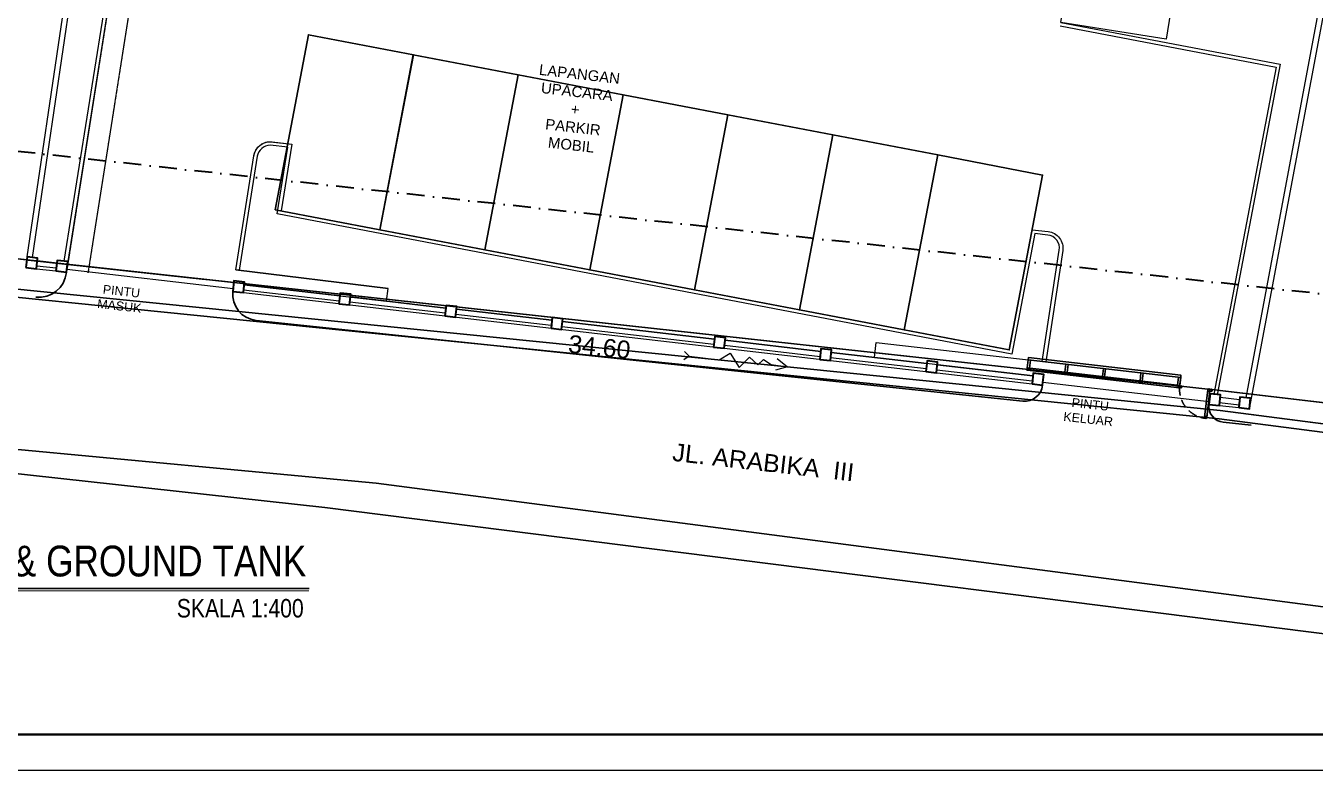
# Model space of a CAD drawing. Header units: millimetres. Extents: x -1055 to 15745, y -101 to 11046.
# Drawn here: x 4664 to 11909, y 46 to 4225 of the extents above; entities that cross this region are included whole.
import ezdxf
from ezdxf.enums import TextEntityAlignment as Align

# ---------------------------------------------------------------- set-up
doc = ezdxf.new("R2010")
doc.units = ezdxf.units.MM
for name, pattern in [('DASHDOT', [1, 0.5, -0.25, 0, -0.25]), ('DASHED2', [0.375, 0.25, -0.125]), ('HIDDEN', [0.375, 0.25, -0.125])]:
    doc.linetypes.add(name, pattern=pattern)
for name, color, linetype, lineweight in [('ars', 11, 'Continuous', 5), ('GRS KOP', 1, 'Continuous', 35), ('GSB', 5, 'DASHDOT', 30), ('KOLOM', 1, 'Continuous', 30), ('kop', 7, 'Continuous', 20), ('lan', 7, 'Continuous', 15), ('line', 11, 'Continuous', 5), ('not', 7, 'Continuous', 20), ('PAGAR', 4, 'Continuous', 15), ('u', 6, 'Continuous', 20)]:
    doc.layers.add(name, color=color, linetype=linetype, lineweight=lineweight)
for name, color, linetype in [('batas jalan', 3, 'Continuous'), ('BESI', 10, 'Continuous'), ('D1', 1, 'Continuous'), ('REN.JALAN', 6, 'Continuous')]:
    doc.layers.add(name, color=color, linetype=linetype)
doc.styles.add('BARU', font='complex.shx')
doc.styles.add('NOT', font='ARIALN.TTF')
doc.styles.get("Standard").update_dxf_attribs({"font": 'arial.ttf'})

# ---------------------------------------------------------------- blocks, each defined once
blk = doc.blocks.new('PINTU GERBANG2')
for points in [[(-0.011, 5.135), (-0.008, 5.135), (-0.008, 0.822), (-0.011, 0.822)], [(0.055, 5.135), (-0.008, 5.135), (-0.008, 0.822), (0.055, 0.822)], [(0.286, 5.135), (0.055, 5.135), (0.055, 5.072), (0.286, 5.072)], [(0.286, 5.135), (0.349, 5.135), (0.349, 0.822), (0.286, 0.822)], [(0.286, 4.072), (0.055, 4.072), (0.055, 4.01), (0.286, 4.01)], [(0.286, 3.01), (0.055, 3.01), (0.055, 2.947), (0.286, 2.947)], [(0.286, 1.947), (0.055, 1.947), (0.055, 1.885), (0.286, 1.885)], [(0.286, 0.885), (0.055, 0.885), (0.055, 0.822), (0.286, 0.822)]]:
    blk.add_lwpolyline(points, close=True)
for points in [[(0.024, 0.822), (0.298, 0.822)], [(-0.749, 0.028), (0.025, 0.028)], [(0.025, -0.034), (-0.749, -0.034)]]:
    blk.add_lwpolyline(points)
for centre in [(0.024, 5.104), (0.024, 4.041), (0.024, 2.979), (0.024, 1.916), (0.024, 0.854), (0.024, 0.791), (-0.744, -0.003), (0.025, -0.003), (0.025, -0.065)]:
    blk.add_circle(centre, 0.0313)
at = {"linetype": 'DASHED2'}
blk.add_arc((0.051, -0.003), 0.826, 91.7603, 180, dxfattribs=at)
blk = doc.blocks.new('kop')
at = {"layer": 'GRS KOP'}
blk.add_lwpolyline([(1, 54), (83, 54), (83, 1), (1, 1)], close=True, dxfattribs=at)
at = {"layer": 'kop', "color": 7}
blk.add_line((0, 0), (84, 0), dxfattribs=at)
at = {"layer": 'kop', "style": 'BARU', "flags": 4}
for p, height in [((73.8, 5.4), 0.35), ((80.303, 5.382), 0.25), ((73.8, 4.9), 0.35), ((80.303, 4.882), 0.25), ((73.8, 4.4), 0.35), ((80.303, 4.382), 0.25)]:
    blk.add_attdef('-', p, '', height=height, dxfattribs=at)
at = {"layer": 'kop', "flags": 4}
for tag, p in [('AR-00', (78.057, 2.648)), ('00', (81.238, 2.647))]:
    blk.add_attdef(tag, text='', height=0.35, dxfattribs=at).set_placement(p, align=Align.MIDDLE)

msp = doc.modelspace()

# ---------------------------------------------------------------- linework, layer by layer
for points in [[(6064.5, 3192), (6653.9, 3079.5), (6841.4, 4061.8), (6252, 4174.3)], [(6653.5, 3079.6), (7242.9, 2967.1), (7430.3, 3949.4), (6841, 4061.9)], [(7242.9, 2967.1), (7832.3, 2854.6), (8019.7, 3836.9), (7430.3, 3949.4)], [(7832.3, 2854.6), (8421.6, 2742.2), (8609.1, 3724.4), (8019.7, 3836.9)], [(8421.2, 2742.2), (9010.6, 2629.8), (9198.1, 3612), (8608.7, 3724.5)], [(9010.6, 2629.8), (9600, 2517.3), (9787.4, 3499.6), (9198.1, 3612)], [(9600, 2517.3), (10189.3, 2404.8), (10376.8, 3387.1), (9787.4, 3499.6)]]:
    msp.add_lwpolyline(points, close=True)
at = {"layer": 'ars'}
msp.add_lwpolyline([(4677.9, 2909.8), (5671.9, 2801.2)], dxfattribs=at)
msp.add_lwpolyline([(4677.9, 2909.8), (5671.9, 2801.2)], dxfattribs=at)
at = {"layer": 'batas jalan'}
for p, q in [((11357.8, 2179.8), (4478.8, 2931.6)), ((11357.8, 2179.8), (4478.8, 2931.6)), ((4892.8, 2839.9), (4893, 2841.5)), ((5958.4, 2571), (10265.8, 2117.5)), ((5958.4, 2571), (10265.8, 2117.5)), ((13545.2, 1922), (11357.8, 2179.8)), ((11392.3, 1998.9), (11549.4, 1982.4))]:
    msp.add_line(p, q, dxfattribs=at)
for points in [[(13540.4, 7535.9), (1878.1, 9390.6), (1608.1, 9230.7), (565, 3174.2), (714.1, 3053.7), (3069.4, 2856.2), (11369.6, 2018.4), (13540.4, 1738.1)], [(13533.2, 7490.4), (1887.3, 9342.5), (1649.9, 9201.9), (615, 3193.1), (732.1, 3098.5), (3073.6, 2902.1), (11374.9, 2064.3), (13546.3, 1783.8)], [(1243.6, 3055.6), (3074.2, 2902.1), (11374.5, 2064.3), (13545.2, 1784)], [(1243.6, 3055.6), (3074.2, 2902.1), (11374.5, 2064.3), (13545.2, 1784)], [(-854.8, 2466.5), (174.4, 2264.2), (6632.9, 1657.7), (13545.2, 754.7)], [(6344.2, 1520.6), (4348.4, 1738.7)], [(6344.2, 1520.6), (13545.2, 611.9)]]:
    msp.add_lwpolyline(points, dxfattribs=at)
for centre, radius, start, end in [((4736.4, 2858), 157.5, 263.99024, 353.40636), ((5973.8, 2718.1), 147.9, 173.99027, 263.99024), ((10276.4, 2218.2), 101.2, 263.99024, 353.40636), ((10276.4, 2218.2), 101.2, 263.99024, 353.40636), ((11401.9, 2090), 91.6, 173.99027, 263.99024)]:
    msp.add_arc(centre, radius, start, end, dxfattribs=at)
at = {"layer": 'D1', "linetype": 'ByBlock'}
msp.add_line((1517.7, 1065.3), (6255.4, 1065.3), dxfattribs=at)
at = {"layer": 'D1', "linetype": 'ByBlock', "const_width": 5.76}
msp.add_lwpolyline([(1788.5, 1052.7), (6255.4, 1052.7)], dxfattribs=at)
at = {"layer": 'GSB', "ltscale": 200}
msp.add_line((12275, 2683.2), (3274.5, 3666.7), dxfattribs=at)
at = {"layer": 'KOLOM'}
for points in [[(4664.1, 2867.4), (4723.7, 2860.5), (4730.6, 2920.1), (4670.9, 2927)], [(4833.4, 2848.4), (4893, 2841.5), (4899.9, 2901.1), (4840.3, 2908)], [(5826.8, 2733.5), (5886.4, 2726.6), (5893.3, 2786.3), (5833.7, 2793.1)], [(6422.8, 2664.6), (6482.4, 2657.8), (6489.3, 2717.4), (6429.7, 2724.2)], [(6422.8, 2664.6), (6482.4, 2657.8), (6489.3, 2717.4), (6429.7, 2724.2)], [(7018.8, 2595.7), (7078.4, 2588.9), (7085.3, 2648.5), (7025.7, 2655.3)], [(7018.8, 2595.7), (7078.4, 2588.9), (7085.3, 2648.5), (7025.7, 2655.3)], [(7614.9, 2526.8), (7674.5, 2520), (7681.3, 2579.6), (7621.7, 2586.5)], [(7614.9, 2526.8), (7674.5, 2520), (7681.3, 2579.6), (7621.7, 2586.5)], [(8528.8, 2421.2), (8588.4, 2414.3), (8595.3, 2473.9), (8535.7, 2480.8)], [(8528.8, 2421.2), (8588.4, 2414.3), (8595.3, 2473.9), (8535.7, 2480.8)], [(9124.8, 2352.3), (9184.4, 2345.4), (9191.3, 2405), (9131.7, 2411.9)], [(9124.8, 2352.3), (9184.4, 2345.4), (9191.3, 2405), (9131.7, 2411.9)], [(9720.8, 2283.4), (9780.4, 2276.5), (9787.3, 2336.1), (9727.7, 2343)], [(9720.8, 2283.4), (9780.4, 2276.5), (9787.3, 2336.1), (9727.7, 2343)], [(10317.4, 2214.5), (10377, 2207.6), (10383.9, 2267.2), (10324.3, 2274.1)], [(10317.4, 2214.5), (10377, 2207.6), (10383.9, 2267.2), (10324.3, 2274.1)], [(11310.8, 2099.6), (11370.4, 2092.7), (11377.3, 2152.3), (11317.7, 2159.2)], [(11478.9, 2081.2), (11538.5, 2074.3), (11545.4, 2133.9), (11485.8, 2140.8)]]:
    msp.add_lwpolyline(points, close=True, dxfattribs=at)
at = {"layer": 'kop', "color": 7}
msp.add_line((-1054.8, 45.7), (15745.2, 45.7), dxfattribs=at)
at = {"layer": 'lan', "linetype": 'HIDDEN', "ltscale": 2}
for p, q in [((5241.7, 5058.8), (4894.7, 2856.4)), ((5360.2, 5040.1), (5013.2, 2837.7))]:
    msp.add_line(p, q, dxfattribs=at)
at = {"layer": 'lan'}
for p, q in [((4723.7, 2860.5), (4833.4, 2848.4)), ((5886.4, 2726.6), (10317.4, 2214.5)), ((5886.4, 2726.6), (10317.4, 2214.5)), ((10376.9, 2206.5), (10377, 2207.6)), ((10376.9, 2206.5), (10377, 2207.6)), ((11370.4, 2092.7), (11478.9, 2081.2))]:
    msp.add_line(p, q, dxfattribs=at)
msp.add_lwpolyline([(10535.1, 4594.1), (11127.9, 4501), (11071.9, 4149.6), (10479.3, 4244)], close=True, dxfattribs=at)
at = {"layer": 'line'}
for p, q in [((8365.2, 2395.9), (8391.1, 2370.4)), ((8365.2, 2395.9), (8391.1, 2370.4)), ((8391.1, 2370.4), (8361.4, 2350.4)), ((8391.1, 2370.4), (8361.4, 2350.4)), ((8391.1, 2370.4), (8560.2, 2349.8)), ((8391.1, 2370.4), (8560.2, 2349.8)), ((8560.2, 2349.8), (8622.1, 2386.1)), ((8560.2, 2349.8), (8622.1, 2386.1)), ((8622.1, 2386.1), (8673, 2305.7)), ((8622.1, 2386.1), (8673, 2305.7)), ((8673, 2305.7), (8730.5, 2363.6)), ((8673, 2305.7), (8730.5, 2363.6)), ((8730.5, 2363.6), (8776.6, 2321.7)), ((8730.5, 2363.6), (8776.6, 2321.7)), ((8776.6, 2321.7), (8809.5, 2351.9)), ((8776.6, 2321.7), (8809.5, 2351.9)), ((8776.6, 2321.7), (8809.5, 2351.9)), ((8776.6, 2321.7), (8809.5, 2351.9)), ((8809.5, 2351.9), (8851.8, 2323.9)), ((8809.5, 2351.9), (8851.8, 2323.9)), ((8809.5, 2351.9), (8851.8, 2323.9)), ((8809.5, 2351.9), (8851.8, 2323.9)), ((8851.8, 2323.9), (8943.5, 2309.4)), ((8851.8, 2323.9), (8943.5, 2309.4)), ((8851.8, 2323.9), (8943.5, 2309.4)), ((8851.8, 2323.9), (8943.5, 2309.4)), ((8884.7, 2356.9), (8943.5, 2309.4)), ((8884.7, 2356.9), (8943.5, 2309.4)), ((8884.7, 2356.9), (8943.5, 2309.4)), ((8884.7, 2356.9), (8943.5, 2309.4)), ((8943.5, 2309.4), (8877.1, 2291.6)), ((8943.5, 2309.4), (8877.1, 2291.6)), ((8943.5, 2309.4), (8877.1, 2291.6)), ((8943.5, 2309.4), (8877.1, 2291.6))]:
    msp.add_line(p, q, dxfattribs=at)
at = {"layer": 'PAGAR'}
for p, q in [((5512.4, 8637.7), (4670, 2927.1)), ((5542.1, 8633), (4699.8, 2923.6)), ((11519.8, 2136.8), (12532.9, 7520.9)), ((11538.5, 2074.3), (12562.4, 7515.4)), ((4838.5, 2893.1), (4728.9, 2905.7)), ((4835.1, 2863.3), (4725.4, 2875.6)), ((5828.5, 2748.4), (4894.7, 2856.4)), ((6428, 2709.3), (5891.5, 2771.3)), ((6428, 2709.3), (5891.5, 2771.3)), ((6424.5, 2679.5), (5888.1, 2741.5)), ((6424.5, 2679.5), (5888.1, 2741.5)), ((7024, 2640.4), (6487.6, 2702.5)), ((7024, 2640.4), (6487.6, 2702.5)), ((7020.5, 2610.6), (6484.1, 2672.7)), ((7020.5, 2610.6), (6484.1, 2672.7)), ((7620, 2571.6), (7083.6, 2633.6)), ((7620, 2571.6), (7083.6, 2633.6)), ((7616.6, 2541.7), (7080.2, 2603.8)), ((7616.6, 2541.7), (7080.2, 2603.8)), ((8533.9, 2465.9), (7679.6, 2564.7)), ((8533.9, 2465.9), (7679.6, 2564.7)), ((8530.5, 2436.1), (7676.2, 2534.9)), ((8530.5, 2436.1), (7676.2, 2534.9)), ((9126.5, 2367.2), (8590.1, 2429.2)), ((9126.5, 2367.2), (8590.1, 2429.2)), ((9130, 2397), (8593.5, 2459)), ((9130, 2397), (8593.5, 2459)), ((9722.6, 2298.3), (9186.1, 2360.3)), ((9722.6, 2298.3), (9186.1, 2360.3)), ((9726, 2328.1), (9189.6, 2390.1)), ((9726, 2328.1), (9189.6, 2390.1)), ((10322.6, 2259.2), (9785.6, 2321.2)), ((10322.6, 2259.2), (9785.6, 2321.2)), ((10319.1, 2229.4), (9782.2, 2291.4)), ((10319.1, 2229.4), (9782.2, 2291.4)), ((11312, 2114.6), (10378.7, 2222.5)), ((11480.6, 2095.1), (11371.6, 2107.7)), ((11484, 2124.9), (11375, 2137.5))]:
    msp.add_line(p, q, dxfattribs=at)
for points in [[(5241.7, 5058.7), (4899.9, 2901.1), (4880, 2903.4), (5223.9, 5061.4), (5241.7, 5058.7)], [(10475.7, 4224.7), (11689.6, 3993.1), (11339.2, 2156.7)], [(10479.3, 4244), (11712.5, 4008.6), (11358.4, 2153.1)]]:
    msp.add_lwpolyline(points, dxfattribs=at)
msp.add_lwpolyline([(5843.6, 2855.4), (5945.5, 3495.2, -0.368653), (6038.2, 3574.2), (6158.5, 3560.9), (6098.7, 3185.5), (10189.3, 2404.8), (10318.2, 3080.1), (10407.9, 3069.7, -0.424868), (10489.9, 2962.4), (10394.6, 2337.4)], format="xyb", dxfattribs=at)
at = {"layer": 'REN.JALAN'}
msp.add_lwpolyline([(12410.5, 2055.8), (11357.8, 2179.8), (4478.8, 2931.6)], dxfattribs=at)
at = {"layer": 'u'}
for points in [[(5843.6, 2855.4), (5945.5, 3495.2, -0.401693), (6048.9, 3573.6), (6158.5, 3560.9), (6098.7, 3185.5), (10189.3, 2404.8), (10318.2, 3080.1), (10407.9, 3069.7, -0.424868), (10489.9, 2962.4), (10394.6, 2337.4)], [(10375.1, 2339.6), (10470.6, 2965.3, 0.424868), (10405.7, 3050.3), (10334, 3058.6), (10204.9, 2381.9), (6076.4, 3169.8), (6136, 3543.7), (6037.1, 3554.6, 0.364776), (5964.8, 3492.1), (5863, 2853)]]:
    msp.add_lwpolyline(points, format="xyb", dxfattribs=at)
for points in [[(5833.7, 2793.1), (5893.3, 2786.3), (5891.5, 2771.3), (6691.4, 2678.9), (6699.5, 2749.3), (5843.6, 2855.4)], [(5843.6, 2855.4), (6699.5, 2749.3)], [(10383.9, 2267.2), (10383.9, 2267.2), (10324.3, 2274.1), (10322.6, 2259.2), (9785.6, 2321.2), (9787.3, 2336.1), (9727.7, 2343), (9726, 2328.1), (9189.6, 2390.1), (9191.3, 2405), (9131.7, 2411.9), (9130, 2397), (8593.5, 2459), (8595.3, 2473.9), (8535.7, 2480.8), (8533.9, 2465.9), (7679.6, 2564.7), (7681.3, 2579.6), (7621.7, 2586.5), (7620, 2571.6), (7083.6, 2633.6), (7085.3, 2648.5), (7025.7, 2655.3), (7024, 2640.4), (6487.6, 2702.5), (6489.3, 2717.4), (6429.7, 2724.2), (6428, 2709.3), (5891.5, 2771.3), (5893.2, 2786.3), (5833.7, 2793.1)], [(5853.1, 2790.9), (5853.1, 2790.9), (5893.2, 2786.3), (5891.5, 2771.3), (6428, 2709.3), (6429.7, 2724.2), (6489.3, 2717.4), (6487.6, 2702.5), (7024, 2640.4), (7025.7, 2655.3), (7085.3, 2648.5), (7083.6, 2633.6), (7620, 2571.6), (7621.7, 2586.5), (7681.3, 2579.6), (7679.6, 2564.7), (8533.9, 2465.9), (8535.7, 2480.8), (8595.3, 2473.9), (8593.5, 2459), (9130, 2397), (9131.7, 2411.9), (9191.3, 2405), (9189.6, 2390.1), (9726, 2328.1), (9727.7, 2343), (9787.3, 2336.1), (9785.6, 2321.2), (10322.6, 2259.2), (10324.2, 2273.1)], [(10383.9, 2267.2), (10324.2, 2273.1), (10322.6, 2259.2), (9431.7, 2362.1), (9441.5, 2447.5), (10394.6, 2337.4)]]:
    msp.add_lwpolyline(points, dxfattribs=at)

# ---------------------------------------------------------------- block references
at = {"layer": 'BESI', "xscale": 200, "yscale": 200, "zscale": 200, "rotation": 83.40635701652013}
msp.add_blockref('PINTU GERBANG2', (11309.8, 2175.1), dxfattribs=at)
at = {"layer": 'kop', "xscale": 200, "yscale": 200, "zscale": 200}
msp.add_blockref('kop', (-1054.8, 45.7), dxfattribs=at)

# ---------------------------------------------------------------- texts
at = {"layer": 'D1', "color": 4, "linetype": 'ByBlock', "attachment_point": 5, "rotation": 359.99815, "style": 'NOT'}
for s, insert, char_height in [('\\A1;PELETAKAN SEPTICK TANK & GROUND TANK', (4062.7, 1218.8), 172.8), ('\\A1;SKALA 1:400', (5868.9, 954.2), 103.68)]:
    msp.add_mtext(s, dxfattribs=dict(at, insert=insert, char_height=char_height))
at = {"layer": 'not', "attachment_point": 1}
for s, width, insert, char_height, rotation in [('\\pi-219.5;LAPANGAN \\P\\pi-197.13;UPACARA\\P\\pi-17.561;+ \\P\\pi-150.02;PARKIR \\P\\pi-123.56;MOBIL', 4.496, (7770, 3984.6), 60, 353.50149), ('\\pi-98.047;PINTU \\P\\pi-120.32;MASUK', 2.439, (5197.7, 2760.4), 50, 353.66669), ('\\pi-167.42;34.60', 2.191, (7885, 2472.7), 100, 354.00686), ('\\pi-167.42;34.60', 2.191, (7885, 2472.7), 100, 354.00686), ('\\pi-97.991;PINTU \\P\\pi-135.47;KELUAR', 2.551, (10641, 2125.1), 50, 353.66669), ('\\pi153.34;JL. ARABIKA  III', 1315.213, (8152.4, 1899.7), 100, 353.50149)]:
    msp.add_mtext_dynamic_manual_height_columns(s, width=width, gutter_width=12.5, heights=[0], dxfattribs=dict(at, insert=insert, char_height=char_height, rotation=rotation))

doc.saveas('drawing.dxf')
